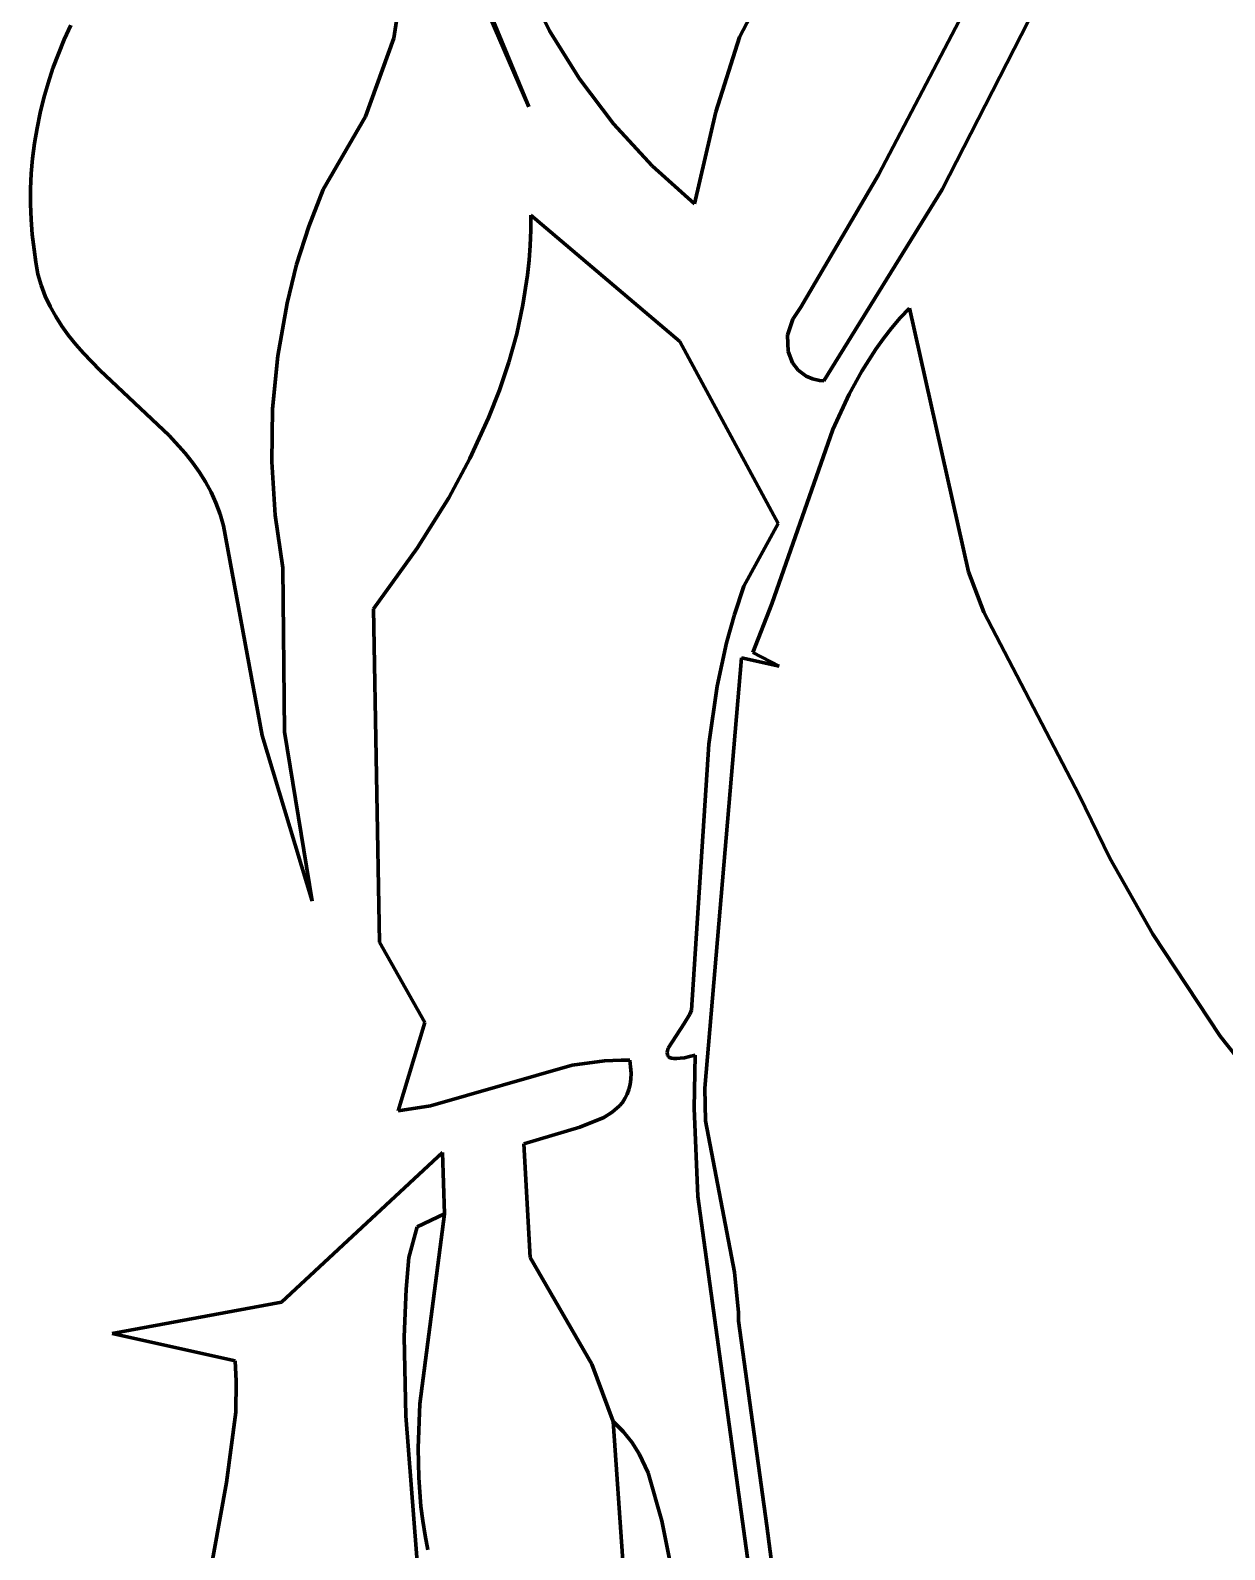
# Model space of a CAD drawing. Header units: millimetres. Extents: x 0 to 8.5, y 0 to 13.2.
# Drawn here: x 4.22 to 5.014, y 3.819 to 4.829 of the extents above; entities that cross this region are included whole.
import ezdxf

# ---------------------------------------------------------------- set-up
doc = ezdxf.new("R2010")
doc.units = ezdxf.units.MM
for name, color, linetype, lineweight in [('color#060606ff', 7, 'CONTINUOUS', 100), ('color#5c5c5cff', 7, 'CONTINUOUS', 100), ('color#ffffffff', 7, 'CONTINUOUS', 100)]:
    doc.layers.add(name, color=color, linetype=linetype, lineweight=lineweight)

msp = doc.modelspace()

# ---------------------------------------------------------------- linework, layer by layer
at = {"layer": 'color#060606ff'}
for p, q in [((5.0109, 5.167), (4.7841, 4.7331)), ((4.8264, 4.7234), (4.9324, 4.9313)), ((4.462, 4.8239), (4.4675, 4.8592)), ((4.5164, 4.8598), (4.5517, 4.7784)), ((4.5487, 4.8627), (4.5654, 4.8289)), ((4.6917, 4.8247), (4.7014, 4.8431)), ((4.2473, 4.8325), (4.243, 4.8231)), ((4.5517, 4.7784), (4.5281, 4.835)), ((4.5654, 4.8289), (4.5853, 4.7969)), ((4.243, 4.8231), (4.2391, 4.8136)), ((4.4431, 4.7718), (4.462, 4.8239)), ((4.676, 4.775), (4.6917, 4.8247)), ((4.2391, 4.8136), (4.2355, 4.8039)), ((4.2355, 4.8039), (4.2323, 4.7941)), ((4.5853, 4.7969), (4.608, 4.7669)), ((4.2323, 4.7941), (4.2294, 4.7842)), ((4.2294, 4.7842), (4.227, 4.7743)), ((4.227, 4.7743), (4.2249, 4.7642)), ((4.4151, 4.7234), (4.4431, 4.7718)), ((4.608, 4.7669), (4.6336, 4.7392)), ((4.6618, 4.7138), (4.676, 4.775)), ((4.2249, 4.7642), (4.2232, 4.7541)), ((4.2232, 4.7541), (4.2219, 4.744)), ((4.2219, 4.744), (4.221, 4.7339)), ((4.6336, 4.7392), (4.6618, 4.7138)), ((4.221, 4.7339), (4.2205, 4.7237)), ((4.7841, 4.7331), (4.7324, 4.6452)), ((4.2205, 4.7237), (4.2205, 4.7136)), ((4.4055, 4.6988), (4.4151, 4.7234)), ((4.7476, 4.5961), (4.8264, 4.7234)), ((4.2205, 4.7136), (4.2209, 4.7035)), ((4.553, 4.7064), (4.5529, 4.6963)), ((4.6521, 4.6223), (4.553, 4.7064)), ((4.2209, 4.7035), (4.2217, 4.6934)), ((4.3974, 4.6735), (4.4055, 4.6988)), ((4.5529, 4.6963), (4.5525, 4.6862)), ((4.2217, 4.6934), (4.223, 4.6834)), ((4.5525, 4.6862), (4.5518, 4.6763)), ((4.223, 4.6834), (4.224, 4.6751)), ((4.224, 4.6751), (4.2255, 4.6672)), ((4.5518, 4.6763), (4.5507, 4.6664)), ((4.2255, 4.6672), (4.2277, 4.6597)), ((4.391, 4.6478), (4.3974, 4.6735)), ((4.5507, 4.6664), (4.5477, 4.6468)), ((4.2277, 4.6597), (4.2304, 4.6525)), ((4.2304, 4.6525), (4.2336, 4.6456)), ((4.2336, 4.6456), (4.2373, 4.6389)), ((4.3848, 4.6129), (4.391, 4.6478)), ((4.5477, 4.6468), (4.5436, 4.6275)), ((4.7324, 4.6452), (4.727, 4.6373)), ((4.8045, 4.6445), (4.7984, 4.638)), ((4.8438, 4.4692), (4.8045, 4.6445)), ((4.2373, 4.6389), (4.2414, 4.6325)), ((4.727, 4.6373), (4.7236, 4.6266)), ((4.7984, 4.638), (4.7927, 4.6312)), ((4.2414, 4.6325), (4.2459, 4.6264)), ((4.2459, 4.6264), (4.2507, 4.6204)), ((4.5436, 4.6275), (4.5383, 4.6086)), ((4.7236, 4.6266), (4.724, 4.6158)), ((4.7873, 4.6243), (4.7822, 4.6172)), ((4.7927, 4.6312), (4.7873, 4.6243)), ((4.2507, 4.6204), (4.2558, 4.6146)), ((4.2558, 4.6146), (4.2667, 4.6034)), ((4.7173, 4.5014), (4.6521, 4.6223)), ((4.724, 4.6158), (4.7269, 4.6081)), ((4.7822, 4.6172), (4.7729, 4.6026)), ((4.3814, 4.5777), (4.3848, 4.6129)), ((4.5383, 4.6086), (4.5321, 4.5899)), ((4.7269, 4.6081), (4.7307, 4.6032)), ((4.2667, 4.6034), (4.3128, 4.5598)), ((4.7307, 4.6032), (4.7359, 4.5994)), ((4.7359, 4.5994), (4.7401, 4.5976)), ((4.7401, 4.5976), (4.7449, 4.5964)), ((4.7449, 4.5964), (4.7476, 4.5961)), ((4.7729, 4.6026), (4.7645, 4.5874)), ((4.5321, 4.5899), (4.5249, 4.5716)), ((4.7645, 4.5874), (4.7536, 4.5638)), ((4.3809, 4.5423), (4.3814, 4.5777)), ((4.5249, 4.5716), (4.5125, 4.5447)), ((4.7536, 4.5638), (4.7132, 4.448)), ((4.3128, 4.5598), (4.3233, 4.5481)), ((4.3233, 4.5481), (4.3281, 4.542)), ((4.5125, 4.5447), (4.4985, 4.5185)), ((4.3281, 4.542), (4.3326, 4.5357)), ((4.3326, 4.5357), (4.3368, 4.5291)), ((4.3832, 4.5069), (4.3809, 4.5423)), ((4.3368, 4.5291), (4.3405, 4.5223)), ((4.3405, 4.5223), (4.3438, 4.5152)), ((4.3438, 4.5152), (4.3466, 4.5077)), ((4.4985, 4.5185), (4.4775, 4.4849)), ((4.3466, 4.5077), (4.3488, 4.4999)), ((4.3883, 4.4719), (4.3832, 4.5069)), ((4.3488, 4.4999), (4.3745, 4.3604)), ((4.6946, 4.4597), (4.7173, 4.5014)), ((4.4775, 4.4849), (4.4485, 4.4447)), ((4.3893, 4.3629), (4.3883, 4.4719)), ((4.854, 4.4425), (4.8438, 4.4692)), ((4.6883, 4.441), (4.6946, 4.4597)), ((4.4485, 4.4447), (4.4524, 4.2232)), ((4.7132, 4.448), (4.7004, 4.4156)), ((4.9173, 4.3208), (4.854, 4.4425)), ((4.6831, 4.4221), (4.6883, 4.441)), ((4.6769, 4.3934), (4.6831, 4.4221)), ((4.7004, 4.4156), (4.7179, 4.4066)), ((4.693, 4.4121), (4.6687, 4.1261)), ((4.7179, 4.4066), (4.693, 4.4121)), ((4.6712, 4.3547), (4.6769, 4.3934)), ((4.4078, 4.2504), (4.3893, 4.3629)), ((4.3745, 4.3604), (4.4078, 4.2504)), ((4.6597, 4.1779), (4.6712, 4.3547)), ((4.9378, 4.279), (4.9173, 4.3208)), ((4.9663, 4.2285), (4.9378, 4.279)), ((4.4524, 4.2232), (4.4826, 4.1698)), ((5.0111, 4.1606), (4.9663, 4.2285)), ((4.6549, 4.1692), (4.6587, 4.1754)), ((4.6587, 4.1754), (4.6597, 4.1779)), ((4.4826, 4.1698), (4.4648, 4.1111)), ((4.6442, 4.1527), (4.6549, 4.1692)), ((5.1049, 4.0422), (5.0111, 4.1606)), ((4.6435, 4.1501), (4.6442, 4.1527)), ((4.6438, 4.148), (4.6435, 4.1501)), ((4.4864, 4.1145), (4.5804, 4.1414)), ((4.5804, 4.1414), (4.602, 4.1444)), ((4.602, 4.1444), (4.6131, 4.1448)), ((4.6131, 4.1448), (4.6187, 4.1447)), ((4.6187, 4.1447), (4.6193, 4.1402)), ((4.6193, 4.1402), (4.6196, 4.136)), ((4.6443, 4.1472), (4.6438, 4.148)), ((4.6452, 4.1466), (4.6443, 4.1472)), ((4.6464, 4.1461), (4.6452, 4.1466)), ((4.6479, 4.1459), (4.6464, 4.1461)), ((4.6499, 4.1458), (4.6479, 4.1459)), ((4.6523, 4.146), (4.6499, 4.1458)), ((4.6551, 4.1464), (4.6523, 4.146)), ((4.6584, 4.1471), (4.6551, 4.1464)), ((4.6622, 4.1481), (4.6584, 4.1471)), ((4.6616, 4.1128), (4.6622, 4.1481)), ((4.6194, 4.1321), (4.6189, 4.1285)), ((4.6196, 4.136), (4.6194, 4.1321)), ((4.6169, 4.1221), (4.6155, 4.1193)), ((4.6181, 4.1252), (4.6169, 4.1221)), ((4.6189, 4.1285), (4.6181, 4.1252)), ((4.6687, 4.1261), (4.669, 4.1044)), ((4.4648, 4.1111), (4.4864, 4.1145)), ((4.6071, 4.1102), (4.6016, 4.1067)), ((4.6118, 4.1143), (4.6071, 4.1102)), ((4.6138, 4.1167), (4.6118, 4.1143)), ((4.6155, 4.1193), (4.6138, 4.1167)), ((4.664, 4.0541), (4.6616, 4.1128)), ((4.5855, 4.1002), (4.5483, 4.0892)), ((4.6016, 4.1067), (4.5855, 4.1002)), ((4.669, 4.1044), (4.6883, 4.0038)), ((4.5483, 4.0892), (4.5526, 4.0135)), ((4.4943, 4.0834), (4.3874, 3.9839)), ((4.4957, 4.0427), (4.4943, 4.0834)), ((4.6976, 3.8091), (4.664, 4.0541)), ((4.4793, 3.9163), (4.4957, 4.0427)), ((4.5526, 4.0135), (4.5935, 3.9427)), ((4.6883, 4.0038), (4.6909, 3.977)), ((4.3874, 3.9839), (4.2748, 3.9631)), ((4.6909, 3.977), (4.6909, 3.9715)), ((4.6909, 3.9715), (4.7097, 3.8352)), ((4.2748, 3.9631), (4.3565, 3.945)), ((4.3565, 3.945), (4.3573, 3.9313)), ((4.5935, 3.9427), (4.6078, 3.9045)), ((4.3573, 3.9313), (4.3569, 3.9109)), ((4.3569, 3.9109), (4.3507, 3.864)), ((4.4782, 3.8869), (4.4793, 3.9163)), ((4.6078, 3.9045), (4.6142, 3.812)), ((4.4786, 3.8674), (4.4782, 3.8869)), ((4.48, 3.8481), (4.4786, 3.8674)), ((4.3507, 3.864), (4.3314, 3.7573)), ((4.4812, 3.8385), (4.48, 3.8481)), ((4.4827, 3.8289), (4.4812, 3.8385)), ((4.4845, 3.8194), (4.4827, 3.8289)), ((4.7097, 3.8352), (4.7187, 3.7661))]:
    msp.add_line(p, q, dxfattribs=at)
at = {"layer": 'color#5c5c5cff'}
for p, q in [((4.4774, 4.0339), (4.4957, 4.0427)), ((4.4957, 4.0427), (4.4793, 3.9163)), ((4.472, 4.0136), (4.4774, 4.0339)), ((4.4701, 3.9925), (4.472, 4.0136)), ((4.4688, 3.9609), (4.4701, 3.9925)), ((4.47, 3.9084), (4.4688, 3.9609)), ((4.4854, 3.7088), (4.47, 3.9084)), ((4.4793, 3.9163), (4.4782, 3.8869)), ((4.6142, 3.812), (4.6078, 3.9045)), ((4.6078, 3.9045), (4.6144, 3.898)), ((4.6144, 3.898), (4.6201, 3.8908)), ((4.6201, 3.8908), (4.625, 3.8831)), ((4.4782, 3.8869), (4.4786, 3.8674)), ((4.625, 3.8831), (4.6309, 3.8706)), ((4.4786, 3.8674), (4.48, 3.8481)), ((4.6309, 3.8706), (4.64, 3.8387)), ((4.48, 3.8481), (4.4812, 3.8385)), ((4.4812, 3.8385), (4.4827, 3.8289)), ((4.64, 3.8387), (4.6523, 3.7781)), ((4.4827, 3.8289), (4.4845, 3.8194))]:
    msp.add_line(p, q, dxfattribs=at)
at = {"layer": 'color#ffffffff'}
for p, q in [((4.7841, 4.7331), (5.0109, 5.167)), ((4.9324, 4.9313), (4.8264, 4.7234)), ((4.4675, 4.8592), (4.462, 4.8239)), ((4.5517, 4.7784), (4.5164, 4.8598)), ((4.5654, 4.8289), (4.5487, 4.8627)), ((4.7014, 4.8431), (4.6917, 4.8247)), ((4.243, 4.8231), (4.2473, 4.8325)), ((4.5281, 4.835), (4.5517, 4.7784)), ((4.5853, 4.7969), (4.5654, 4.8289)), ((4.2391, 4.8136), (4.243, 4.8231)), ((4.462, 4.8239), (4.4431, 4.7718)), ((4.6917, 4.8247), (4.676, 4.775)), ((4.2355, 4.8039), (4.2391, 4.8136)), ((4.2323, 4.7941), (4.2355, 4.8039)), ((4.608, 4.7669), (4.5853, 4.7969)), ((4.2294, 4.7842), (4.2323, 4.7941)), ((4.227, 4.7743), (4.2294, 4.7842)), ((4.2249, 4.7642), (4.227, 4.7743)), ((4.4431, 4.7718), (4.4151, 4.7234)), ((4.6336, 4.7392), (4.608, 4.7669)), ((4.676, 4.775), (4.6618, 4.7138)), ((4.2232, 4.7541), (4.2249, 4.7642)), ((4.2219, 4.744), (4.2232, 4.7541)), ((4.221, 4.7339), (4.2219, 4.744)), ((4.6618, 4.7138), (4.6336, 4.7392)), ((4.2205, 4.7237), (4.221, 4.7339)), ((4.7324, 4.6452), (4.7841, 4.7331)), ((4.2205, 4.7136), (4.2205, 4.7237)), ((4.4151, 4.7234), (4.4055, 4.6988)), ((4.8264, 4.7234), (4.7476, 4.5961)), ((4.2209, 4.7035), (4.2205, 4.7136)), ((4.5529, 4.6963), (4.553, 4.7064)), ((4.553, 4.7064), (4.6521, 4.6223)), ((4.2217, 4.6934), (4.2209, 4.7035)), ((4.4055, 4.6988), (4.3974, 4.6735)), ((4.5525, 4.6862), (4.5529, 4.6963)), ((4.223, 4.6834), (4.2217, 4.6934)), ((4.5518, 4.6763), (4.5525, 4.6862)), ((4.224, 4.6751), (4.223, 4.6834)), ((4.2255, 4.6672), (4.224, 4.6751)), ((4.5507, 4.6664), (4.5518, 4.6763)), ((4.2277, 4.6597), (4.2255, 4.6672)), ((4.3974, 4.6735), (4.391, 4.6478)), ((4.5477, 4.6468), (4.5507, 4.6664)), ((4.2304, 4.6525), (4.2277, 4.6597)), ((4.2336, 4.6456), (4.2304, 4.6525)), ((4.2373, 4.6389), (4.2336, 4.6456)), ((4.391, 4.6478), (4.3848, 4.6129)), ((4.5436, 4.6275), (4.5477, 4.6468)), ((4.727, 4.6373), (4.7324, 4.6452)), ((4.7984, 4.638), (4.8045, 4.6445)), ((4.8045, 4.6445), (4.8438, 4.4692)), ((4.2414, 4.6325), (4.2373, 4.6389)), ((4.7236, 4.6266), (4.727, 4.6373)), ((4.7927, 4.6312), (4.7984, 4.638)), ((4.2459, 4.6264), (4.2414, 4.6325)), ((4.2507, 4.6204), (4.2459, 4.6264)), ((4.5383, 4.6086), (4.5436, 4.6275)), ((4.724, 4.6158), (4.7236, 4.6266)), ((4.7822, 4.6172), (4.7873, 4.6243)), ((4.7873, 4.6243), (4.7927, 4.6312)), ((4.2558, 4.6146), (4.2507, 4.6204)), ((4.2667, 4.6034), (4.2558, 4.6146)), ((4.6521, 4.6223), (4.7173, 4.5014)), ((4.7269, 4.6081), (4.724, 4.6158)), ((4.7729, 4.6026), (4.7822, 4.6172)), ((4.3848, 4.6129), (4.3814, 4.5777)), ((4.5321, 4.5899), (4.5383, 4.6086)), ((4.7307, 4.6032), (4.7269, 4.6081)), ((4.3128, 4.5598), (4.2667, 4.6034)), ((4.7359, 4.5994), (4.7307, 4.6032)), ((4.7401, 4.5976), (4.7359, 4.5994)), ((4.7449, 4.5964), (4.7401, 4.5976)), ((4.7476, 4.5961), (4.7449, 4.5964)), ((4.7645, 4.5874), (4.7729, 4.6026)), ((4.5249, 4.5716), (4.5321, 4.5899)), ((4.7536, 4.5638), (4.7645, 4.5874)), ((4.3814, 4.5777), (4.3809, 4.5423)), ((4.5125, 4.5447), (4.5249, 4.5716)), ((4.7132, 4.448), (4.7536, 4.5638)), ((4.3233, 4.5481), (4.3128, 4.5598)), ((4.3281, 4.542), (4.3233, 4.5481)), ((4.4985, 4.5185), (4.5125, 4.5447)), ((4.3326, 4.5357), (4.3281, 4.542)), ((4.3368, 4.5291), (4.3326, 4.5357)), ((4.3809, 4.5423), (4.3832, 4.5069)), ((4.3405, 4.5223), (4.3368, 4.5291)), ((4.3438, 4.5152), (4.3405, 4.5223)), ((4.3466, 4.5077), (4.3438, 4.5152)), ((4.4775, 4.4849), (4.4985, 4.5185)), ((4.3488, 4.4999), (4.3466, 4.5077)), ((4.3832, 4.5069), (4.3883, 4.4719)), ((4.3745, 4.3604), (4.3488, 4.4999)), ((4.7173, 4.5014), (4.6946, 4.4597)), ((4.4485, 4.4447), (4.4775, 4.4849)), ((4.3883, 4.4719), (4.3893, 4.3629)), ((4.8438, 4.4692), (4.854, 4.4425)), ((4.6946, 4.4597), (4.6883, 4.441)), ((4.4524, 4.2232), (4.4485, 4.4447)), ((4.7004, 4.4156), (4.7132, 4.448)), ((4.854, 4.4425), (4.9173, 4.3208)), ((4.6883, 4.441), (4.6831, 4.4221)), ((4.6831, 4.4221), (4.6769, 4.3934)), ((4.7179, 4.4066), (4.7004, 4.4156)), ((4.6687, 4.1261), (4.693, 4.4121)), ((4.693, 4.4121), (4.7179, 4.4066)), ((4.6769, 4.3934), (4.6712, 4.3547)), ((4.3893, 4.3629), (4.4078, 4.2504)), ((4.4078, 4.2504), (4.3745, 4.3604)), ((4.6712, 4.3547), (4.6597, 4.1779)), ((4.9173, 4.3208), (4.9378, 4.279)), ((4.9378, 4.279), (4.9663, 4.2285)), ((4.4826, 4.1698), (4.4524, 4.2232)), ((4.9663, 4.2285), (5.0111, 4.1606)), ((4.6587, 4.1754), (4.6549, 4.1692)), ((4.6597, 4.1779), (4.6587, 4.1754)), ((4.4648, 4.1111), (4.4826, 4.1698)), ((4.6549, 4.1692), (4.6442, 4.1527)), ((5.0111, 4.1606), (5.1049, 4.0422)), ((4.6442, 4.1527), (4.6435, 4.1501)), ((4.6435, 4.1501), (4.6438, 4.148)), ((4.5804, 4.1414), (4.4864, 4.1145)), ((4.602, 4.1444), (4.5804, 4.1414)), ((4.6131, 4.1448), (4.602, 4.1444)), ((4.6187, 4.1447), (4.6131, 4.1448)), ((4.6193, 4.1402), (4.6187, 4.1447)), ((4.6196, 4.136), (4.6193, 4.1402)), ((4.6438, 4.148), (4.6443, 4.1472)), ((4.6443, 4.1472), (4.6452, 4.1466)), ((4.6452, 4.1466), (4.6464, 4.1461)), ((4.6464, 4.1461), (4.6479, 4.1459)), ((4.6479, 4.1459), (4.6499, 4.1458)), ((4.6499, 4.1458), (4.6523, 4.146)), ((4.6523, 4.146), (4.6551, 4.1464)), ((4.6551, 4.1464), (4.6584, 4.1471)), ((4.6584, 4.1471), (4.6622, 4.1481)), ((4.6622, 4.1481), (4.6616, 4.1128)), ((4.6189, 4.1285), (4.6194, 4.1321)), ((4.6194, 4.1321), (4.6196, 4.136)), ((4.6155, 4.1193), (4.6169, 4.1221)), ((4.6169, 4.1221), (4.6181, 4.1252)), ((4.6181, 4.1252), (4.6189, 4.1285)), ((4.669, 4.1044), (4.6687, 4.1261)), ((4.4864, 4.1145), (4.4648, 4.1111)), ((4.6016, 4.1067), (4.6071, 4.1102)), ((4.6071, 4.1102), (4.6118, 4.1143)), ((4.6118, 4.1143), (4.6138, 4.1167)), ((4.6138, 4.1167), (4.6155, 4.1193)), ((4.6616, 4.1128), (4.664, 4.0541)), ((4.5483, 4.0892), (4.5855, 4.1002)), ((4.5855, 4.1002), (4.6016, 4.1067)), ((4.6883, 4.0038), (4.669, 4.1044)), ((4.5526, 4.0135), (4.5483, 4.0892)), ((4.3874, 3.9839), (4.4943, 4.0834)), ((4.4943, 4.0834), (4.4957, 4.0427)), ((4.664, 4.0541), (4.6976, 3.8091)), ((4.4957, 4.0427), (4.4774, 4.0339)), ((4.4774, 4.0339), (4.472, 4.0136)), ((4.472, 4.0136), (4.4701, 3.9925)), ((4.5935, 3.9427), (4.5526, 4.0135)), ((4.6909, 3.977), (4.6883, 4.0038)), ((4.4701, 3.9925), (4.4688, 3.9609)), ((4.2748, 3.9631), (4.3874, 3.9839)), ((4.6909, 3.9715), (4.6909, 3.977)), ((4.7097, 3.8352), (4.6909, 3.9715)), ((4.3565, 3.945), (4.2748, 3.9631)), ((4.4688, 3.9609), (4.47, 3.9084)), ((4.3573, 3.9313), (4.3565, 3.945)), ((4.6078, 3.9045), (4.5935, 3.9427)), ((4.3569, 3.9109), (4.3573, 3.9313)), ((4.3507, 3.864), (4.3569, 3.9109)), ((4.47, 3.9084), (4.4854, 3.7088)), ((4.6144, 3.898), (4.6078, 3.9045)), ((4.6201, 3.8908), (4.6144, 3.898)), ((4.625, 3.8831), (4.6201, 3.8908)), ((4.6309, 3.8706), (4.625, 3.8831)), ((4.64, 3.8387), (4.6309, 3.8706)), ((4.3314, 3.7573), (4.3507, 3.864)), ((4.6523, 3.7781), (4.64, 3.8387)), ((4.7187, 3.7661), (4.7097, 3.8352))]:
    msp.add_line(p, q, dxfattribs=at)

doc.saveas('drawing.dxf')
